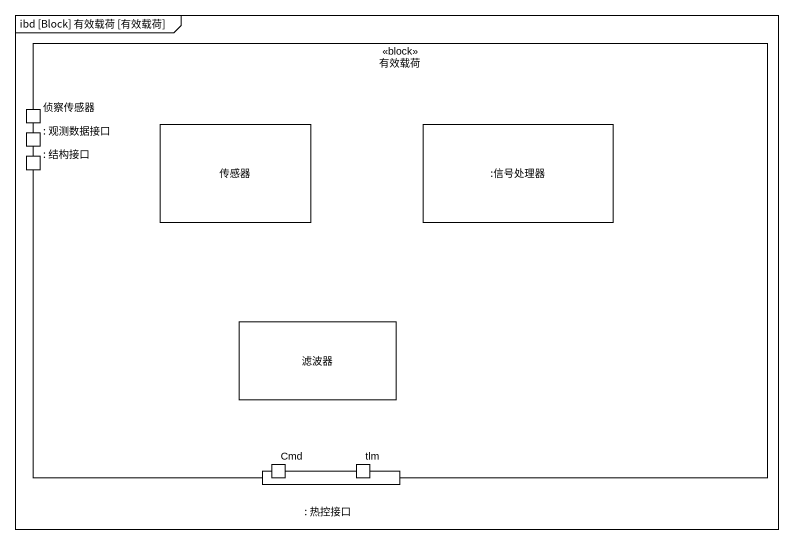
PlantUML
@startuml
mainframe ibd [Block] 有效载荷 [有效载荷]
rectangle 有效载荷 <<block>> {
  port 侦察传感器
  port ": 观测数据接口" as 观测数据接口
  rectangle 传感器
  rectangle ":信号处理器" as 信号处理器
  port ": 结构接口" as 结构接口
  rectangle 滤波器
  port ": 热控接口" as 热控接口
  port Cmd
  port tlm
}
@enduml
